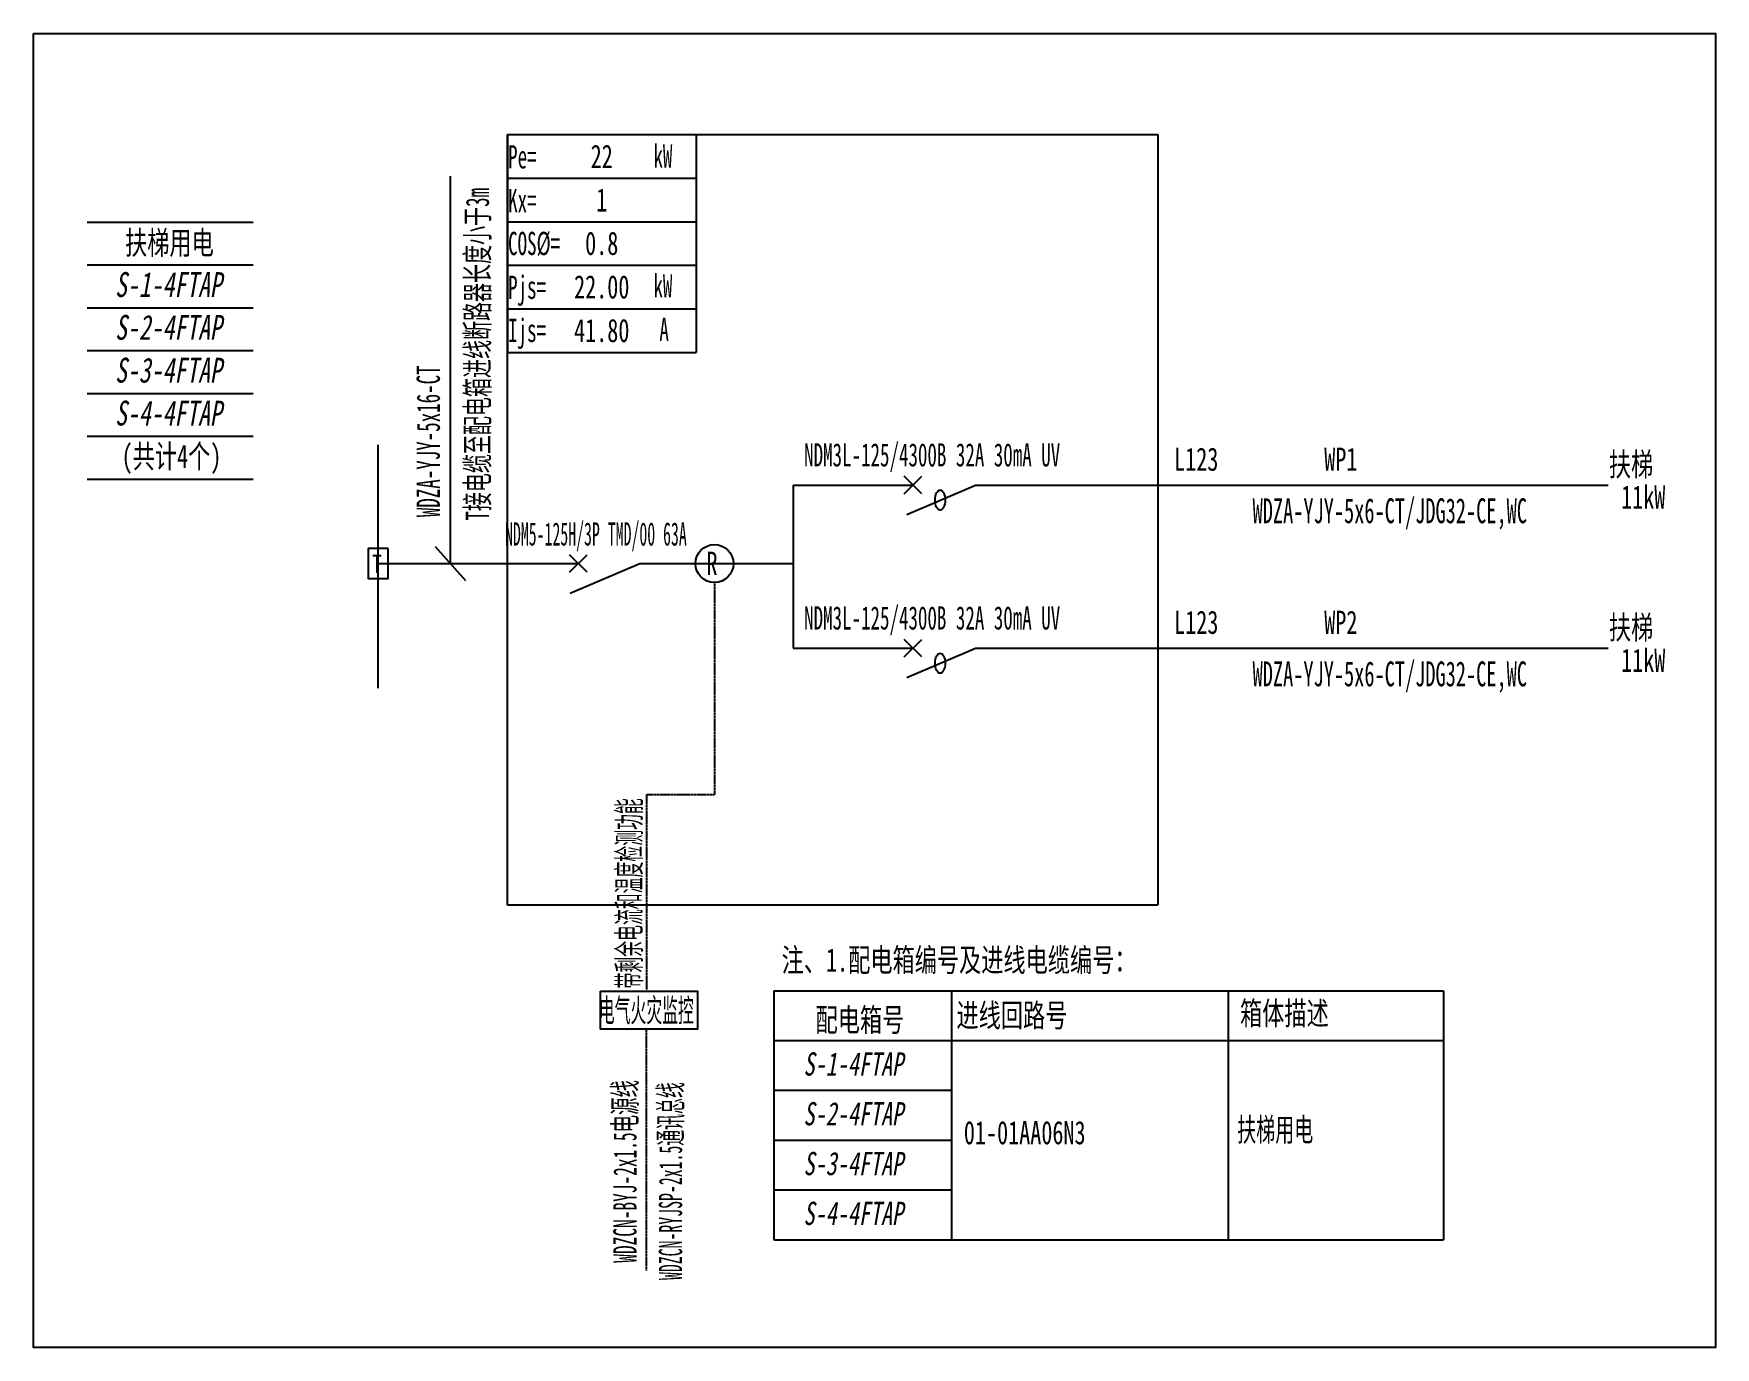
# Model space of a CAD drawing. Extents: x 376946 to 379306, y 364351 to 366195.
import ezdxf
from ezdxf.enums import TextEntityAlignment as Align

# ---------------------------------------------------------------- set-up
doc = ezdxf.new("R2010")
doc.units = 0
doc.header["$MEASUREMENT"] = 0
doc.linetypes.add('DASHDOT', pattern=[1, 0.5, -0.25, 0, -0.25])
doc.linetypes.add('DASHED', pattern=[0.75, 0.5, -0.25])
for name, color, linetype in [('D_E_Eqpm(强电设备)', 100, 'Continuous'), ('D_E_Eqpm（强电设备）', 100, 'Continuous'), ('D_E_Text(强电文字)', 51, 'Continuous'), ('D_E_Text（强电文字）', 51, 'Continuous'), ('D_E_Wire(强电线缆)', 10, 'Continuous'), ('D_E_Wire（强电线缆）', 10, 'Continuous'), ('D_El_Eqpm（弱电设备）', 100, 'Continuous'), ('D_El_Text（弱电文字）', 51, 'Continuous'), ('D_T_TableDim（表格尺寸）', 255, 'Continuous'), ('DQ-漏电火灾', 80, 'Continuous'), ('DQ_Eqpm', 100, 'Continuous'), ('系统图', 220, 'Continuous')]:
    doc.layers.add(name, color=color, linetype=linetype)
doc.styles.add('$1$电气', font='', dxfattribs={"width": 0.7})
doc.styles.add('电气', font='', dxfattribs={"width": 0.7})
doc.styles.add('电气箱', font='simhei.ttf', dxfattribs={"width": 0.8, "oblique": 10})
doc.styles.get('$1$电气').set_extended_font_data('SimSun')
doc.styles.get('电气').set_extended_font_data('SimSun')

# ---------------------------------------------------------------- blocks, each defined once
blk = doc.blocks.new('T接箱')
at = {"layer": 'DQ_Eqpm'}
blk.add_lwpolyline([(313, 172), (73, 172), (73, -188), (313, -188)], close=True, dxfattribs=at)
at = {"layer": 'DQ_Eqpm', "color": 51, "style": '电气', "width": 0.8}
blk.add_text('T', height=220, dxfattribs=at).set_placement((120, -121))

msp = doc.modelspace()

# ---------------------------------------------------------------- linework, layer by layer
at = {"linetype": 'DASHED'}
for p, q in [((377610.4, 364971.5), (377610.4, 366053.3)), ((377610.4, 366053.3), (378523.3, 366053.3)), ((378523.3, 366053.3), (378523.3, 364971.5)), ((378523.3, 364971.5), (377610.4, 364971.5))]:
    msp.add_line(p, q, dxfattribs=at)
for p, q in [((377020.6, 365930.4), (377253.5, 365930.4)), ((377020.6, 365870.3), (377253.5, 365870.3))]:
    msp.add_line(p, q)
at = {"layer": 'D_E_Eqpm(强电设备)', "color": 100}
for p, q in [((378167.6, 365549.1), (378192.3, 365573.8)), ((378192.3, 365549.1), (378167.6, 365573.8)), ((378167.6, 365549.1), (378192.3, 365573.8)), ((378192.3, 365549.1), (378167.6, 365573.8)), ((378171, 365520.1), (378267.3, 365561.4)), ((377697.7, 365438.9), (377722.4, 365463.6)), ((377722.4, 365438.9), (377697.7, 365463.6)), ((377797.4, 365451.2), (377698.8, 365409)), ((378167.6, 365320.1), (378192.3, 365344.8)), ((378192.3, 365320.1), (378167.6, 365344.8)), ((378167.6, 365320.1), (378192.3, 365344.8)), ((378192.3, 365320.1), (378167.6, 365344.8)), ((378171, 365291.2), (378267.3, 365332.5))]:
    msp.add_line(p, q, dxfattribs=at)
at = {"layer": 'D_E_Eqpm（强电设备）'}
for centre in [(378217.9, 365540.3), (378217.9, 365311.3)]:
    msp.add_ellipse(centre, major_axis=(0, 14.1), ratio=0.500475, dxfattribs=at)
at = {"layer": 'D_E_Text（强电文字）'}
for p, q in [((377610.4, 366053.3), (377875.4, 366053.3)), ((377610.4, 366053.3), (377610.4, 365747.6)), ((377875.4, 366053.3), (377875.4, 365747.6)), ((377530.6, 365451.2), (377530.6, 365994.8)), ((377610.4, 365992.2), (377875.4, 365992.2)), ((377610.4, 365931), (377875.4, 365931)), ((377020.6, 365870.3), (377253.5, 365870.3)), ((377610.4, 365869.9), (377875.4, 365869.9)), ((377020.6, 365810.2), (377253.5, 365810.2)), ((377610.4, 365808.7), (377875.4, 365808.7)), ((377020.6, 365750.1), (377253.5, 365750.1)), ((377610.4, 365747.6), (377875.4, 365747.6)), ((377020.6, 365689.9), (377253.5, 365689.9)), ((377020.6, 365629.8), (377253.5, 365629.8)), ((377020.6, 365569.7), (377253.5, 365569.7)), ((377509.3, 365474.9), (377551.9, 365427.6))]:
    msp.add_line(p, q, dxfattribs=at)
at = {"layer": 'D_E_Wire(强电线缆)', "color": 10}
for p, q in [((378011.5, 365561.4), (378179.9, 365561.4)), ((378011.5, 365561.4), (378179.9, 365561.4)), ((378011.5, 365561.4), (378011.5, 365332.5)), ((378267.3, 365561.4), (379155.5, 365561.4)), ((378011.5, 365332.5), (378179.9, 365332.5)), ((378011.5, 365332.5), (378179.9, 365332.5)), ((378267.3, 365332.5), (379155.5, 365332.5))]:
    msp.add_line(p, q, dxfattribs=at)
at = {"layer": 'D_E_Wire（强电线缆）'}
for p, q in [((377429.1, 365276.4), (377429.1, 365617.8)), ((377429.1, 365451.2), (377710, 365451.2)), ((377797.4, 365451.2), (378011.5, 365451.2))]:
    msp.add_line(p, q, dxfattribs=at)
at = {"layer": 'D_El_Eqpm（弱电设备）', "color": 3}
msp.add_line((377877.2, 364797.8), (377741.2, 364797.8), dxfattribs=at)
msp.add_lwpolyline([(377741.2, 364851.2), (377877.2, 364851.2), (377877.2, 364797.8), (377741.2, 364797.8)], close=True, dxfattribs=at)
at = {"layer": 'D_T_TableDim（表格尺寸）', "ltscale": 3.5}
for p, q in [((377984.5, 364851.6), (378924.2, 364851.6)), ((377984.5, 364851.6), (377984.5, 364502.1)), ((378233.6, 364851.6), (378233.6, 364502.1)), ((378622, 364851.6), (378622, 364502.1)), ((378924.2, 364851.6), (378924.2, 364502.1)), ((377984.5, 364781.7), (378924.2, 364781.7)), ((377984.5, 364781.7), (378924.2, 364781.7)), ((377984.5, 364711.8), (378233.6, 364711.8)), ((377984.5, 364641.9), (378233.6, 364641.9)), ((377984.5, 364572), (378233.6, 364572)), ((377984.5, 364502.1), (378924.2, 364502.1))]:
    msp.add_line(p, q, dxfattribs=at)
at = {"layer": 'DQ-漏电火灾', "linetype": 'DASHDOT', "ltscale": 0.5}
for p, q in [((377901.1, 365424.5), (377901.1, 365126.9)), ((377805.7, 365126.9), (377901.1, 365126.9)), ((377805.7, 365126.9), (377805.7, 364852.8)), ((377805.7, 364459.1), (377805.7, 364799.5))]:
    msp.add_line(p, q, dxfattribs=at)
at = {"layer": 'DQ-漏电火灾', "color": 3}
msp.add_circle((377901.1, 365451.2), 26.7, dxfattribs=at)
at = {"layer": '系统图', "ltscale": 9973.992009}
msp.add_lwpolyline([(376945.5, 366195), (379306, 366195), (379306, 364351), (376945.5, 364351)], close=True, dxfattribs=at)

# ---------------------------------------------------------------- block references
at = {"layer": 'D_E_Eqpm（强电设备）', "xscale": 0.1164835800554256, "yscale": 0.1164835800554256, "zscale": 0.1164835800554256}
msp.add_blockref('T接箱', (377406.5, 365452.2), dxfattribs=at)

# ---------------------------------------------------------------- texts
at = {"layer": 'D_E_Text(强电文字)', "color": 51, "style": '电气', "width": 0.6}
for p in [(378849, 365522.2), (378849, 365293.2)]:
    msp.add_text('WDZA-YJY-5x6-CT/JDG32-CE,WC', height=34.945, dxfattribs=at).set_placement(p, align=Align.MIDDLE)
at = {"layer": 'D_E_Text（强电文字）', "linetype": 'Continuous', "style": '电气', "width": 0.6}
for s, height, p in [('Pe=', 32.62, (377611.5, 366005.8)), ('kW', 32.62, (377815.4, 366006.9)), ('Kx=', 32.62, (377611.5, 365944.4)), ('COS%%C=', 32.62, (377611.5, 365884.2)), ('Pjs=', 32.62, (377611.5, 365822.7)), ('kW', 32.62, (377815.4, 365824.7)), ('Ijs=', 32.62, (377611.5, 365762.2)), ('A', 32.6, (377823.8, 365763.6))]:
    msp.add_text(s, height=height, dxfattribs=at).set_placement(p)
at = {"layer": 'D_E_Text（强电文字）', "style": '电气', "width": 0.6}
for s, p in [('T接电缆至配电箱进线断路器长度小于3m', (377584.7, 365511.4)), ('WDZA-YJY-5x16-CT', (377515.7, 365516.3))]:
    msp.add_text(s, height=32.615, rotation=90, dxfattribs=at).set_placement(p)
at = {"layer": 'D_E_Text（强电文字）'}
for s, height, style, width, p in [('扶梯用电', 32.62, '电气', 0.7, (377136.1, 365902)), ('(共计4个)', 32.62, '电气', 0.7, (377139, 365599.8)), ('NDM3L-125/4300B 32A 30mA UV', 32.615, '$1$电气', 0.6, (378206.7, 365601.1)), ('NDM5-125H/3P TMD/00 63A', 32.615, '电气', 0.5, (377734.7, 365490.1)), ('NDM3L-125/4300B 32A 30mA UV', 32.615, '$1$电气', 0.6, (378206.7, 365372.2)), ('电气火灾监控', 32.62, '电气', 0.5, (377805.5, 364824.9))]:
    msp.add_text(s, height=height, dxfattribs=dict(at, style=style, width=width)).set_placement(p, align=Align.MIDDLE)
at = {"layer": 'D_E_Text（强电文字）', "style": '电气箱', "oblique": 10, "width": 0.7}
for s, height, p in [('S-1-4FTAP', 34.95, (377134.7, 365842.8)), ('S-2-4FTAP', 34.95, (377134.7, 365782.7)), ('S-3-4FTAP', 34.95, (377134.7, 365722.6)), ('S-4-4FTAP', 34.95, (377134.7, 365662.4)), ('S-1-4FTAP', 32.62, (378096, 364748.8)), ('S-2-4FTAP', 32.62, (378096, 364678.9)), ('S-3-4FTAP', 32.62, (378096, 364609)), ('S-4-4FTAP', 32.62, (378096, 364539.1))]:
    msp.add_text(s, height=height, dxfattribs=at).set_placement(p, align=Align.MIDDLE)
at = {"layer": 'D_E_Text（强电文字）', "style": '电气'}
for s, height, width, p in [('L123', 32.62, 0.7, (378546.3, 365581.4)), ('WP1', 32.62, 0.7, (378757, 365581.4)), ('L123', 32.62, 0.7, (378546.3, 365352.5)), ('WP2', 32.62, 0.7, (378757, 365352.5)), ('注、1.配电箱编号及进线电缆编号：', 32.615, 0.7, (377995.4, 364878.4)), ('箱体描述', 32.62, 0.7, (378638.8, 364803.6)), ('配电箱号', 32.62, 0.7, (378043, 364794.4)), ('进线回路号', 32.62, 0.7, (378240.8, 364800.7)), ('扶梯用电', 32.62, 0.6, (378634.8, 364640.3))]:
    msp.add_text(s, height=height, dxfattribs=dict(at, width=width)).set_placement(p)
at = {"layer": 'D_E_Text（强电文字）', "style": '电气', "width": 0.7}
for s, p in [('扶梯', (379218.8, 365574.1)), ('11kW', (379235.8, 365528.2)), ('扶梯', (379218.8, 365345.2)), ('11kW', (379235.8, 365299.2))]:
    msp.add_text(s, height=32.62, dxfattribs=at).set_placement(p, align=Align.RIGHT)
at = {"layer": 'D_E_Text（强电文字）', "color": 1, "style": '电气', "width": 0.7}
msp.add_text('01-01AA06N3', height=32.615, dxfattribs=at).set_placement((378251.2, 364636.1))
at = {"layer": 'D_E_Text（强电文字）', "width": 264.976, "attachment_point": 5, "style": '电气'}
for s, insert, char_height in [('22', (377742.9, 366022.8), 32.62), ('1', (377742.9, 365961.6), 32.6), ('0.8', (377742.9, 365900.4), 32.62), ('{\\C200;22.00}', (377742.9, 365839.3), 32.615), ('{\\C200;41.80}', (377742.9, 365778.1), 32.615)]:
    msp.add_mtext(s, dxfattribs=dict(at, insert=insert, char_height=char_height))
at = {"layer": 'D_El_Text（弱电文字）', "color": 1, "style": '电气', "width": 0.5}
msp.add_text('带剩余电流和温度检测功能', height=32.615, rotation=90, dxfattribs=at).set_placement((377797.5, 364854.8))
at = {"layer": 'D_El_Text（弱电文字）', "style": '电气'}
for s, width, p in [('WDZCN-BYJ-2x1.5电源线', 0.55, (377791.7, 364469.7)), ('WDZCN-RYJSP-2x1.5通讯总线', 0.5, (377855.7, 364445.5))]:
    msp.add_text(s, height=32.615, rotation=90, dxfattribs=dict(at, width=width)).set_placement(p)
at = {"layer": 'DQ-漏电火灾', "color": 50, "style": '电气', "width": 0.7}
msp.add_text('R', height=32.6, dxfattribs=at).set_placement((377889.9, 365435.3))

doc.saveas('drawing.dxf')
